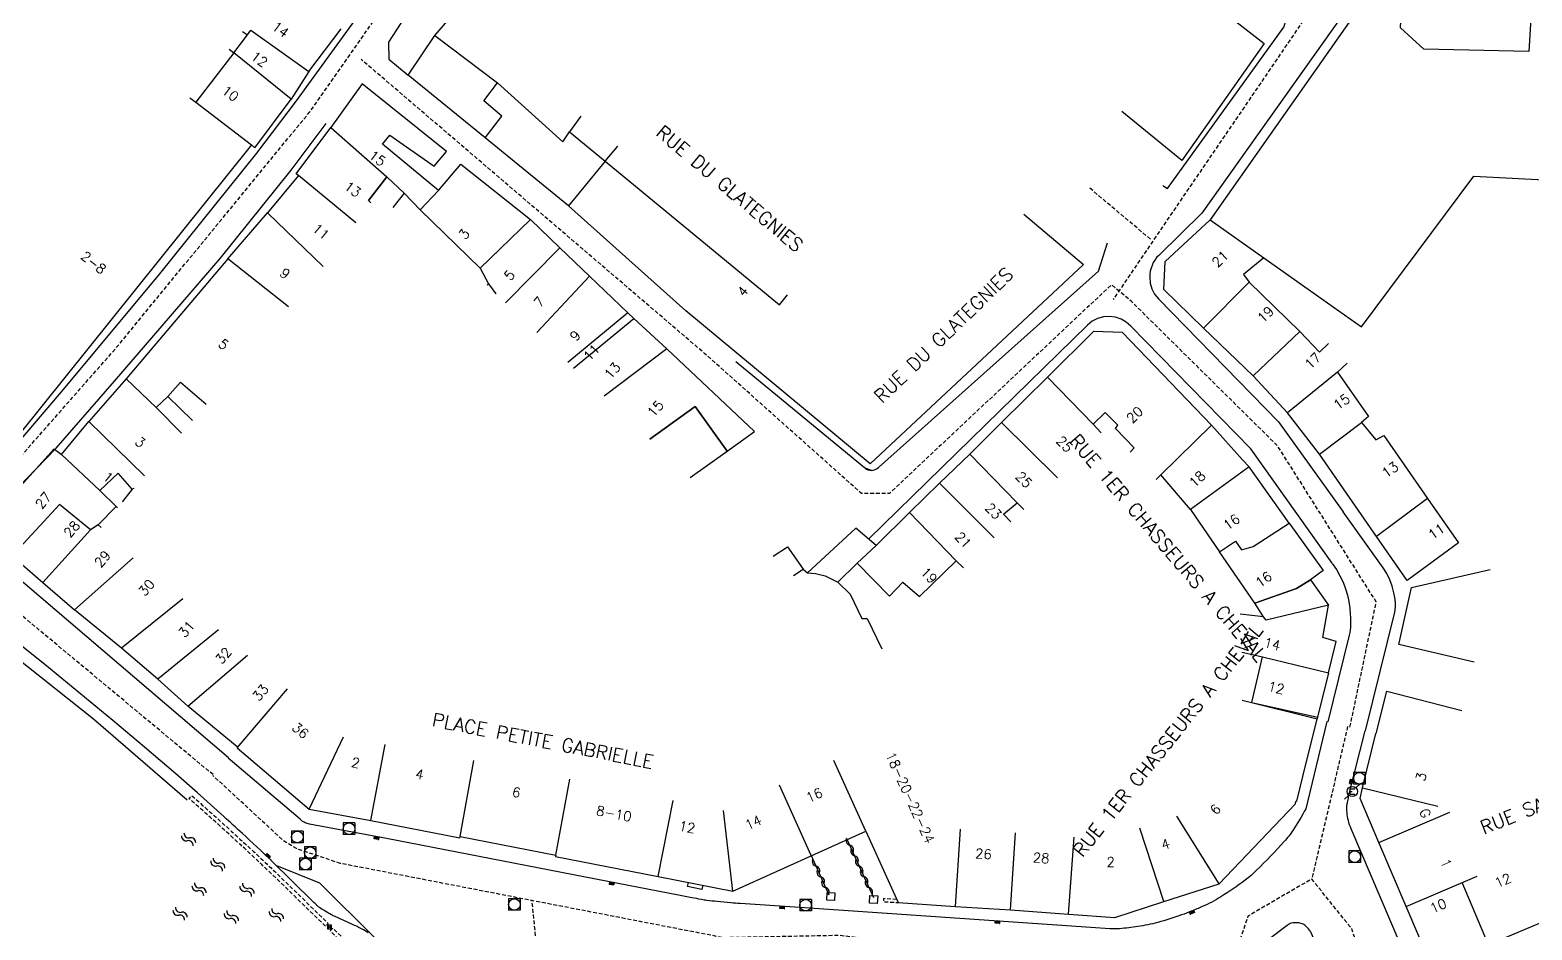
# Model space of a CAD drawing. Header units: millimetres. Extents: x 80999 to 82003, y 144000 to 145000.
# Drawn here: x 81119.2 to 81313.4, y 144302.5 to 144418.9 of the extents above; entities that cross this region are included whole.
import ezdxf
from ezdxf.enums import TextEntityAlignment as Align

# ---------------------------------------------------------------- set-up
doc = ezdxf.new("R2010")
doc.units = ezdxf.units.MM
doc.linetypes.add('DASHED', pattern=[0.75, 0.5, -0.25])
doc.layers.get('0').update_dxf_attribs({"linetype": 'CONTINUOUS'})
for name, color, linetype in [('W0001', 6, 'DASHED'), ('W0008', 7, 'CONTINUOUS'), ('W0100', 7, 'CONTINUOUS'), ('W0112', 1, 'DASHED'), ('W0310', 3, 'CONTINUOUS'), ('W0330', 7, 'CONTINUOUS'), ('W0400', 7, 'CONTINUOUS'), ('W0420', 7, 'CONTINUOUS'), ('W0471', 7, 'CONTINUOUS'), ('W0500', 5, 'DASHED'), ('W0515', 5, 'CONTINUOUS'), ('W0989', 7, 'CONTINUOUS'), ('W0991', 7, 'CONTINUOUS'), ('W1102', 7, 'CONTINUOUS')]:
    doc.layers.add(name, color=color, linetype=linetype)
doc.styles.get("Standard").update_dxf_attribs({"font": 'romans.shx', "width": 0.85})

# ---------------------------------------------------------------- blocks, each defined once
blk = doc.blocks.new('t330o')
at = {"color": 0, "linetype": 'Continuous'}
for p, q in [((0.25, -0.25), (-0.25, 0.25)), ((-0.25, -0.25), (0.25, 0.25)), ((-0.25, 0.25), (-0.25, -0.25)), ((0.25, 0.25), (-0.25, 0.25)), ((0.25, -0.25), (0.25, 0.25)), ((-0.25, -0.25), (0.25, -0.25)), ((-0.25, -0.25), (-0.25, -0.25))]:
    blk.add_line(p, q, dxfattribs=at)
blk = doc.blocks.new('T420')
for p, q in [((0.75, 0.75), (-0.75, 0.75)), ((-0.75, 0.75), (-0.75, -0.75)), ((0.75, 0.75), (0.75, -0.75)), ((0.75, -0.75), (-0.75, -0.75))]:
    blk.add_line(p, q)
blk.add_ellipse((0, 0), major_axis=(-0.53, 0.53), ratio=1, start_param=3.926991, end_param=10.210176)
blk = doc.blocks.new('T400')
for p, q in [((-0.15, 0.3), (0.15, 0.3)), ((-0.15, -0.25), (-0.15, 0.3)), ((-0.15, 0.15), (0.15, 0.15)), ((-0.15, 0), (0.15, 0)), ((0.15, 0.3), (0.15, -0.25)), ((-0.15, -0.15), (0.15, -0.15)), ((-0.15, -0.25), (-0.15, -0.3)), ((-0.15, -0.3), (0.15, -0.3)), ((0.15, -0.3), (0.15, -0.25))]:
    blk.add_line(p, q)
blk = doc.blocks.new('t112o')
at = {"color": 0, "linetype": 'Continuous'}
for p, q in [((-0.5, 0.5), (0.5, 0.5)), ((-0.5, -0.5), (-0.5, 0.5)), ((0.5, 0.5), (0.5, -0.5)), ((0.5, -0.5), (-0.5, -0.5))]:
    blk.add_line(p, q, dxfattribs=at)
blk = doc.blocks.new('T471')
for p, q in [((-0.333334, 0.333334), (-0.333334, -0.333334)), ((-0.333334, 0.333334), (0.333334, 0.333334)), ((-0.333334, 0), (0, 0)), ((0.500001, 0.500001), (1.000002, 1.000002)), ((-0.500001, -0.500001), (-1.000002, -1.000002)), ((-0.333334, -0.333334), (0.333334, -0.333334))]:
    blk.add_line(p, q)
blk.add_ellipse((0, 0), major_axis=(0.471405, 0.471405), ratio=1, start_param=5.4977871438, end_param=11.780972451)
blk = doc.blocks.new('t500o')
at = {"color": 0, "linetype": 'Continuous'}
for centre, start, end in [((-0.5, 0.625), 216.8699, 323.1301), ((0.5, -0.125), 36.8699, 143.1301), ((0.5, -0.625), 36.8699, 143.1301), ((-0.5, 0.125), 216.8699, 323.1301)]:
    blk.add_arc(centre, 0.625, start, end, dxfattribs=at)
blk = doc.blocks.new('t310o')
at = {"color": 0, "linetype": 'Continuous'}
for centre, start, end in [((-0.5, 0.38), 216.8699, 323.1304), ((0.5, -0.37), 36.8699, 143.1303)]:
    blk.add_arc(centre, 0.625, start, end, dxfattribs=at)

msp = doc.modelspace()

# ---------------------------------------------------------------- linework, layer by layer
at = {"layer": 'W0001', "flags": 128}
for points in [[(81142.91, 144322.63), (81141.32, 144323.91), (81040.12, 144408.22), (81035.14, 144412.09), (81037.26, 144410.43), (81036.63, 144411.46), (81057.7, 144438.67), (81092.34, 144483.98), (81119.31, 144520.12), (81132.68, 144542.88), (81144.81, 144568.38)], [(81108.59, 144353.07), (81130.27, 144377.74), (81155.37, 144408.35), (81177.3, 144439.62), (81189.85, 144459.19), (81201.73, 144475.55), (81217.77, 144502.13), (81225.41, 144517.88), (81237.13, 144542.3)], [(81212.03, 144492.33), (81286.48, 144424.09), (81266.91, 144395.39), (81259.23, 144384.09)], [(81289.85, 144328.78), (81293.25, 144344.97), (81280.5, 144365.15), (81261.55, 144383.89), (81259.02, 144386), (81230.31, 144359.01), (81226.7, 144359.01), (81206.47, 144377.07), (81162.01, 144415.16)], [(81264.05, 144391.9), (81256.19, 144398.51)], [(81289.54, 144328.86), (81284.92, 144309.13)], [(81411.26, 144316.22), (81356.65, 144301.93), (81341.1, 144303.58), (81291.55, 144286.86), (81258.3, 144297.94), (81223.82, 144301.82), (81208.9, 144301.53), (81159.32, 144311.15), (81153.65, 144313.06), (81151.98, 144314.08), (81142.83, 144322.54)], [(81295.02, 144288.03), (81290.08, 144302.68), (81284.92, 144309.13), (81276.66, 144304.33), (81272.91, 144293.07)], [(81374.99, 144000), (81373.76, 144002.39), (81329.57, 144087.47), (81316.74, 144112.54), (81301.54, 144140.82), (81273.03, 144190.36), (81269.04, 144196.58), (81264.37, 144203.38), (81259.32, 144209.89), (81252.8, 144216.99), (81246.58, 144223.69), (81215.91, 144253.6), (81199.18, 144270.12), (81189.95, 144280.52), (81186.25, 144285.38), (81184.11, 144306.34)]]:
    msp.add_lwpolyline(points, dxfattribs=at)
at = {"layer": 'W0008'}
msp.add_line((81112.59, 144354.54), (81122.59, 144364.88), dxfattribs=at)
for points in [[(81265.67, 144398.83), (81266.27, 144398.45), (81281.31, 144419.31), (81281.61, 144420.28), (81280.76, 144425.48), (81270.43, 144435)], [(81168.51, 144430.9), (81163.43, 144423.36), (81153.63, 144409.78), (81148.47, 144403.03), (81135.93, 144387.41), (81123.7, 144372.71), (81110.66, 144357.39), (81110.32, 144357.08), (81109.92, 144356.86), (81109.49, 144356.71), (81109.06, 144356.63), (81108.61, 144356.61), (81108.17, 144356.67), (81107.75, 144356.79), (81107.35, 144356.97)], [(81000, 144428.23), (81026.71, 144408.33), (81063.35, 144381.08), (81092.57, 144359.27), (81102.24, 144351.85), (81106.24, 144348.75), (81110.23, 144345.62), (81114.2, 144342.47), (81118.15, 144339.3), (81121.11, 144336.92), (81124.06, 144334.52), (81127, 144332.11), (81129.92, 144329.67), (81134, 144326.23), (81138.06, 144322.78), (81140.87, 144320.34)], [(81290.68, 144421.6), (81288.79, 144420.74), (81270.7, 144395.26), (81265.12, 144389.8), (81264.85, 144389.51), (81264.62, 144389.2), (81264.42, 144388.86), (81264.26, 144388.51), (81264.13, 144388.14), (81264.04, 144387.76), (81263.98, 144387.38), (81263.96, 144386.99), (81264.03, 144386.22), (81264.25, 144385.47), (81264.6, 144384.78), (81265.09, 144384.17), (81280.62, 144368.26), (81288.95, 144356.64)], [(81122.59, 144364.88), (81130.14, 144373.53), (81143.81, 144389.4), (81152.99, 144400.84), (81157.51, 144406.86)], [(81227.16, 144362.26), (81227.34, 144362.14), (81227.54, 144362.05), (81227.76, 144362), (81227.98, 144361.99), (81228.23, 144362.02), (81228.48, 144362.09), (81228.71, 144362.21), (81228.91, 144362.37), (81257.35, 144387.77), (81258.51, 144391.42)], [(81287.53, 144349.98), (81277.03, 144364.76), (81261.5, 144380.65), (81260.92, 144381.15), (81260.25, 144381.54), (81259.52, 144381.8), (81258.74, 144381.9), (81257.97, 144381.84), (81257.21, 144381.63), (81256.52, 144381.28), (81255.9, 144380.79), (81227.6, 144353.1)], [(81228, 144361.97), (81227.09, 144362.31), (81210.46, 144376.02)], [(81291.86, 144328.29), (81295.63, 144343.65), (81295.73, 144344.28), (81295.72, 144344.91), (81295.64, 144345.53), (81295.52, 144346.14), (81295.29, 144346.99), (81294.99, 144347.83), (81294.61, 144348.64), (81294.14, 144349.4), (81288.97, 144356.63)], [(81112.59, 144354.54), (81112.15, 144353.62), (81112.35, 144352.61), (81144.89, 144324.85)], [(81287.57, 144349.94), (81288.09, 144349.17), (81288.55, 144348.36), (81288.95, 144347.53), (81289.29, 144346.66), (81289.53, 144345.85), (81289.7, 144345.02), (81289.82, 144344.18), (81289.89, 144343.34), (81289.91, 144343.01), (81289.93, 144342.67), (81289.93, 144342.34), (81289.93, 144342.01), (81289.91, 144341.68), (81289.88, 144341.35), (81289.83, 144341.02), (81289.76, 144340.69), (81287, 144329.48)]]:
    msp.add_lwpolyline(points, dxfattribs=at)
at = {"layer": 'W0008', "flags": 128}
for points in [[(81286.86, 144329.51), (81284.14, 144318.22, -0.021839), (81282.46, 144315.4, -0.039857), (81281.35, 144313.97, -0.012539), (81277.78, 144310.26, -0.032975), (81276.29, 144308.97, -0.024081), (81273.16, 144306.83, -0.033668), (81270.76, 144305.56, -0.008104), (81269.32, 144304.96, -0.009572), (81268.09, 144304.49, -0.021421), (81264.99, 144303.51, -0.026627), (81262.42, 144302.97, -0.01911), (81260.07, 144302.7, -0.036244), (81258.82, 144302.69), (81256.35, 144302.86), (81218.07, 144305.5), (81211.02, 144305.95, -0.004946), (81209.79, 144306.05, -0.003464), (81208.04, 144306.21, -0.007593), (81206.71, 144306.36, -0.01407), (81206, 144306.47, -0.00298), (81204.76, 144306.71, 0.002187), (81203.06, 144307.04), (81193.89, 144308.79), (81165.28, 144314.35), (81155.35, 144316.22, -0.029485), (81155.06, 144316.3, -0.030645), (81154.78, 144316.4, -0.040643), (81154.49, 144316.56, -0.028975), (81154.12, 144316.85), (81144.82, 144324.77)], [(81336.27, 144310.8), (81303.15, 144296.86), (81301.18, 144296.02, -0.065074), (81300.66, 144295.87, -0.042723), (81299.85, 144295.82, -0.090367), (81299.16, 144295.97, -0.094821), (81298.58, 144296.34, -0.042529), (81298.06, 144296.93, -0.058473), (81297.77, 144297.44), (81290.01, 144315.6, -0.038109), (81289.64, 144316.71, -0.04353), (81289.47, 144317.73, -0.029289), (81289.45, 144318.48, -0.039807), (81289.52, 144319.03, -0.003762), (81289.68, 144319.78, -0.007787), (81289.76, 144320.14), (81291.8, 144328.3)], [(81162.93, 144302.17, 0.023305), (81162.13, 144302.65, 0.015142), (81160.83, 144303.28), (81158.65, 144304.27, -0.018798), (81158.19, 144304.5, -0.010224), (81157.37, 144304.97, -0.019403), (81156.63, 144305.44, -0.039934), (81156.31, 144305.72, -0.000626), (81156.06, 144305.96, 0.000782), (81155.87, 144306.15), (81150.4, 144311.53, 0.006559), (81150.37, 144311.56, 0.000055), (81146.68, 144315, 0.003496), (81144.28, 144317.21, 0.00199), (81140.84, 144320.31)]]:
    msp.add_lwpolyline(points, format="xyb", dxfattribs=at)
for points in [[(81163.77, 144301.53), (81156.69, 144308.6), (81151.12, 144310.82)], [(81206.17, 144308.32), (81206.07, 144307.78), (81204.23, 144308.17), (81204.33, 144308.68)]]:
    msp.add_lwpolyline(points, dxfattribs=at)
msp.add_lwpolyline([(81283.18, 144296.92), (81283.71, 144296.8, 0.13484), (81284.79, 144296.85, 0.1353), (81285.69, 144297.44, 0.10125), (81286.11, 144298.19, 0.13429), (81286.15, 144298.85, 0.012207), (81286, 144299.44, 0.034514), (81285.93, 144299.65), (81284.88, 144302.09, 0.065933), (81284.62, 144302.53, 0.045034), (81284.1, 144303.08, 0.087932), (81283.67, 144303.34, 0.076515), (81283.09, 144303.47, 0.077831), (81282.28, 144303.4, 0.101957), (81281.72, 144303.13), (81279.29, 144301.27, 0.088956), (81278.82, 144300.77, 0.067944), (81278.45, 144299.95, 0.148572), (81278.45, 144299.08, 0.140139), (81278.95, 144298.31, 0.040936), (81279.63, 144297.81, 0.079994), (81280.03, 144297.64), (81281.25, 144297.35)], format="xyb", close=True, dxfattribs=at)
at = {"layer": 'W0100'}
for p, q in [((81186.62, 144449.86), (81165.56, 144417.38)), ((81292, 144423.18), (81271.78, 144394.39)), ((81171.55, 144418.24), (81174.04, 144421.12)), ((81272.37, 144422.17), (81278.74, 144417.19)), ((81313.22, 144420.44), (81312.97, 144416.15)), ((81145.58, 144415.99), (81147.31, 144418.32)), ((81146.7, 144418.76), (81147.31, 144418.32)), ((81155.26, 144413.59), (81159.44, 144419.09)), ((81299.42, 144416.49), (81296.38, 144419.23)), ((81144.96, 144416.48), (81145.58, 144415.99)), ((81165.56, 144417.38), (81165.58, 144415.16)), ((81168.11, 144413.09), (81171.55, 144418.24)), ((81171.55, 144418.24), (81179.66, 144412.12)), ((81278.74, 144417.19), (81268.12, 144402.08)), ((81312.97, 144416.15), (81299.42, 144416.49)), ((81145.58, 144415.99), (81140.63, 144409.61)), ((81152.96, 144410.01), (81145.58, 144415.99)), ((81165.58, 144415.16), (81168.11, 144413.09)), ((81155.26, 144413.59), (81152.96, 144410.01)), ((81178.04, 144405), (81168.11, 144413.09)), ((81162.13, 144412.01), (81158.08, 144406.36)), ((81140.63, 144409.61), (81147.84, 144404.09)), ((81148.28, 144403.7), (81152.96, 144410.01)), ((81190.43, 144407.81), (81188.97, 144405.8)), ((81268.12, 144402.08), (81260.35, 144408.41)), ((81153.6, 144400.35), (81158.08, 144406.36)), ((81158.08, 144406.36), (81165.36, 144399.95)), ((81188.84, 144396.21), (81178.04, 144405)), ((81188.97, 144405.8), (81193.58, 144401.97)), ((81147.84, 144404.09), (81117.77, 144366.6)), ((81147.84, 144404.09), (81148.28, 144403.7)), ((81193.58, 144401.97), (81195.19, 144403.93)), ((81193.58, 144401.97), (81188.84, 144396.21)), ((81153.9, 144400.14), (81149.9, 144395.31)), ((81153.9, 144400.14), (81153.6, 144400.35)), ((81161.34, 144393.99), (81153.9, 144400.14)), ((81165.36, 144399.95), (81162.95, 144396.91)), ((81165.36, 144399.95), (81167.59, 144397.84)), ((81167.59, 144397.84), (81169.64, 144395.71)), ((81169.64, 144395.71), (81172.01, 144398.18)), ((81144.8, 144389.36), (81149.9, 144395.31)), ((81177.4, 144388.14), (81169.64, 144395.71)), ((81203.98, 144382.62), (81188.84, 144396.21)), ((81247.71, 144395.11), (81255.4, 144388.61)), ((81183.91, 144394.42), (81177.4, 144388.14)), ((81187.7, 144390.79), (81183.91, 144394.42)), ((81265.96, 144389), (81271.78, 144394.39)), ((81271.78, 144394.39), (81278.72, 144389.48)), ((81144.8, 144389.36), (81131.66, 144373.84)), ((81152.63, 144383.13), (81144.8, 144389.36)), ((81180.67, 144383.67), (81187.7, 144390.79)), ((81187.7, 144390.79), (81191.54, 144387.12)), ((81278.72, 144389.48), (81276.1, 144387.31)), ((81177.4, 144388.14), (81178.5, 144386.12)), ((81276.1, 144387.31), (81276.84, 144386.34)), ((81178.29, 144385.95), (81178.5, 144386.12)), ((81191.54, 144387.12), (81184.72, 144379.81)), ((81196.49, 144382.38), (81191.54, 144387.12)), ((81276.84, 144386.34), (81270.92, 144380.39)), ((81276.84, 144386.34), (81283.38, 144379.96)), ((81196.49, 144382.38), (81188.73, 144375.96)), ((81189.49, 144375.23), (81197.29, 144381.63)), ((81197.29, 144381.63), (81196.49, 144382.38)), ((81197.29, 144381.63), (81201.53, 144377.73)), ((81277.32, 144374.23), (81270.92, 144380.39)), ((81277.32, 144374.23), (81283.38, 144379.96)), ((81201.53, 144377.73), (81193.42, 144371.6)), ((81212.86, 144367.01), (81201.53, 144377.73)), ((81289.48, 144375.84), (81288.23, 144374.71)), ((81131.66, 144373.84), (81126.82, 144368.31)), ((81135.5, 144370.11), (81131.66, 144373.84)), ((81250.73, 144374.05), (81244.8, 144368.18)), ((81256.65, 144367.96), (81250.73, 144374.05)), ((81281.79, 144369.43), (81277.32, 144374.23)), ((81288.23, 144374.71), (81281.79, 144369.43)), ((81288.23, 144374.71), (81292.24, 144368.94)), ((81135.5, 144370.11), (81137.04, 144371.56)), ((81137.04, 144371.56), (81140.21, 144368.46)), ((81123.27, 144364.05), (81126.82, 144368.31)), ((81126.82, 144368.31), (81134, 144361.29)), ((81244.8, 144368.18), (81240.71, 144364.08)), ((81244.8, 144368.18), (81252.03, 144361.01)), ((81251.9, 144361.14), (81244.8, 144368.18)), ((81257.67, 144366.85), (81256.65, 144367.96)), ((81265.41, 144361.4), (81271.93, 144367.83)), ((81285.89, 144364.07), (81281.79, 144369.43)), ((81285.89, 144364.07), (81291.32, 144368.17)), ((81292.24, 144368.94), (81291.32, 144368.17)), ((81291.32, 144368.17), (81293.2, 144365.93)), ((81209.34, 144364.46), (81212.86, 144367.01)), ((81261.94, 144364.9), (81259.53, 144367.41)), ((81293.2, 144365.93), (81294.23, 144366.48)), ((81294.23, 144366.48), (81299.86, 144358.37)), ((81128.23, 144359.39), (81123.27, 144364.05)), ((81240.71, 144364.08), (81236.78, 144360.34)), ((81246.81, 144357.81), (81240.71, 144364.08)), ((81261.43, 144364.33), (81261.94, 144364.9)), ((81293.27, 144353.44), (81285.89, 144364.07)), ((81276.83, 144362.43), (81269.24, 144356.92)), ((81282, 144355.15), (81276.83, 144362.43)), ((81232.91, 144356.55), (81236.78, 144360.34)), ((81236.78, 144360.34), (81243.84, 144353.25)), ((81265.41, 144361.4), (81264.78, 144360.82)), ((81269.24, 144356.92), (81265.41, 144361.4)), ((81128.23, 144359.39), (81130.35, 144357.3)), ((81132.43, 144359.55), (81131.15, 144357.98)), ((81132.64, 144359.66), (81132.43, 144359.55)), ((81299.86, 144358.37), (81293.27, 144353.44)), ((81299.86, 144358.37), (81303.9, 144352.6)), ((81130.35, 144357.3), (81128.03, 144354.96)), ((81232.91, 144356.55), (81228.62, 144352.28)), ((81238.95, 144350.28), (81232.91, 144356.55)), ((81246.81, 144357.81), (81247.71, 144356.93)), ((81269.24, 144356.92), (81272.98, 144351.46)), ((81127.05, 144354.28), (81120.88, 144347.48)), ((81128.03, 144354.96), (81127.05, 144354.28)), ((81225.98, 144354.52), (81219.73, 144348.75)), ((81228.62, 144352.28), (81225.98, 144354.52)), ((81282, 144355.15), (81286.39, 144349.04)), ((81297.25, 144347.75), (81293.27, 144353.44)), ((81303.9, 144352.6), (81297.25, 144347.75)), ((81116.92, 144350.93), (81120.88, 144347.48)), ((81124.95, 144343.97), (81132.55, 144350.67)), ((81215.28, 144350.9), (81217.13, 144352.09)), ((81217.13, 144352.09), (81219.16, 144349.21)), ((81226.13, 144350), (81228.62, 144352.28)), ((81277.56, 144344.82), (81272.98, 144351.46)), ((81217.92, 144348.39), (81219.16, 144349.21)), ((81219.16, 144349.21), (81219.73, 144348.75)), ((81223.63, 144347.53), (81226.13, 144350)), ((81226.13, 144350), (81230.34, 144345.73)), ((81234.19, 144345.66), (81238.95, 144350.28)), ((81239.89, 144349.38), (81238.95, 144350.28)), ((81286.39, 144349.04), (81284.76, 144347.83)), ((81297.79, 144346.82), (81307.99, 144349.18)), ((81120.88, 144347.48), (81124.95, 144343.97)), ((81230.34, 144345.73), (81232.06, 144347.51)), ((81232.06, 144347.51), (81234.19, 144345.66)), ((81296.15, 144339.47), (81297.79, 144346.82)), ((81138.98, 144345.37), (81131.02, 144339.01)), ((81131.02, 144339.01), (81124.95, 144343.97)), ((81143.59, 144341.38), (81135.73, 144335)), ((81135.73, 144335), (81131.02, 144339.01)), ((81287.09, 144335.78), (81288.07, 144339.85)), ((81139.63, 144331.49), (81147.34, 144338.09)), ((81277.17, 144331.97), (81278.54, 144337.88)), ((81277.23, 144338.17), (81278.54, 144337.88)), ((81278.54, 144337.88), (81287.09, 144335.78)), ((81135.73, 144335), (81139.63, 144331.49)), ((81287.09, 144335.78), (81285.65, 144330.05)), ((81145.97, 144326.22), (81139.63, 144331.49)), ((81277.16, 144331.91), (81277.17, 144331.97)), ((81277.17, 144331.97), (81285.65, 144330.05)), ((81285.65, 144330.05), (81285.6, 144329.82)), ((81145.97, 144326.22), (81146.06, 144326.15))]:
    msp.add_line(p, q, dxfattribs=at)
for points in [[(81296.38, 144419.23), (81296.53, 144421.87), (81313.22, 144420.44), (81312.97, 144416.15), (81299.42, 144416.49), (81296.38, 144419.23)], [(81147.31, 144418.32), (81147.76, 144418.93), (81155.26, 144413.59)], [(81172.01, 144398.18), (81164.8, 144404.19), (81165.71, 144405.37), (81171.45, 144401.33), (81173.06, 144403.22), (81162.13, 144412.01)], [(81178.04, 144405), (81180.19, 144407.79), (81177.88, 144409.78), (81179.66, 144412.12)], [(81179.66, 144412.12), (81188.09, 144404.48), (81188.97, 144405.8)], [(81139.89, 144410.17), (81140.63, 144409.61), (81147.84, 144404.09)], [(81172.01, 144398.18), (81174.91, 144401.61), (81183.91, 144394.42)], [(81193.58, 144401.97), (81216.11, 144383.41), (81217.15, 144384.69)], [(81163.29, 144396.61), (81162.95, 144396.91), (81165.36, 144399.95)], [(81271.78, 144394.39), (81278.72, 144389.48), (81285.47, 144384.7), (81291.34, 144380.55), (81305.86, 144400.03), (81328.19, 144398.86)], [(81167.59, 144397.84), (81166.1, 144395.98)], [(81149.9, 144395.31), (81157.1, 144388.34)], [(81255.4, 144388.61), (81227.84, 144362.85), (81203.98, 144382.62)], [(81270.92, 144380.39), (81265.79, 144385.38), (81265.96, 144389)], [(81178.5, 144386.12), (81179.45, 144384.84)], [(81250.73, 144374.05), (81256.74, 144379.99), (81260.38, 144379.85), (81271.93, 144367.83)], [(81283.38, 144379.96), (81285.89, 144377.3), (81287.09, 144378.41)], [(81137.04, 144371.56), (81138.65, 144373.4), (81141.99, 144370.57)], [(81138.79, 144366.8), (81135.5, 144370.11)], [(81199.34, 144366.03), (81205.2, 144370.25), (81209.34, 144364.46)], [(81204.57, 144361.08), (81209.34, 144364.46), (81205.2, 144370.25), (81199.34, 144366.03)], [(81259.53, 144367.41), (81259.83, 144367.85), (81258.2, 144369.47), (81256.65, 144367.96)], [(81271.93, 144367.83), (81275.96, 144363.34), (81276.83, 144362.43)], [(81116.92, 144350.93), (81112.85, 144354.31), (81122.34, 144364.76), (81123.27, 144364.05)], [(81132.43, 144359.55), (81130.61, 144361.61), (81128.23, 144359.39)], [(81127.05, 144354.28), (81123.04, 144357.56), (81116.92, 144350.93)], [(81128.03, 144354.96), (81130.35, 144357.3), (81130.52, 144357.13)], [(81131.15, 144357.98), (81131.19, 144357.93)], [(81246.01, 144355.32), (81245.07, 144356.31), (81246.81, 144357.81)], [(81245.07, 144356.31), (81246.81, 144357.81), (81247.71, 144356.93)], [(81246.01, 144355.32), (81245.07, 144356.31)], [(81128.42, 144354.61), (81128.03, 144354.96)], [(81272.98, 144351.46), (81275.04, 144352.82), (81275.84, 144351.72), (81277.33, 144352.13), (81282, 144355.15)], [(81219.73, 144348.75), (81220.76, 144348.63), (81222.02, 144348.34), (81223.63, 144347.53)], [(81223.63, 144347.53), (81225.24, 144345.98), (81226.73, 144342.82), (81227.42, 144342.82), (81229.35, 144338.89)], [(81284.76, 144347.83), (81282.94, 144346.7), (81277.56, 144344.82)], [(81277.56, 144344.82), (81282.94, 144346.7), (81284.76, 144347.83), (81287.07, 144344.54), (81279.01, 144342.61), (81278.66, 144343.06), (81277.56, 144344.82)], [(81287.07, 144344.54), (81279.01, 144342.61), (81278.66, 144343.06)], [(81288.07, 144339.85), (81286.35, 144340.37), (81287.07, 144344.54)], [(81278.66, 144343.06), (81275.66, 144343.38)], [(81305.89, 144337.2), (81296.15, 144339.47)], [(81275.87, 144338.49), (81277.23, 144338.17)], [(81293.24, 144327.95), (81294.62, 144333.43)], [(81294.62, 144333.43), (81304.29, 144330.91)]]:
    msp.add_lwpolyline(points, dxfattribs=at)
at = {"layer": 'W0100', "flags": 128}
for points in [[(81146.01, 144326.1), (81155.3, 144318.17), (81163.25, 144316.71), (81174.77, 144314.46), (81174.8, 144314.62), (81187.19, 144312.22), (81187.16, 144312.04), (81200.41, 144309.46), (81210.06, 144307.55), (81227.26, 144315.34), (81230.16, 144308.94), (81231.45, 144306.09), (81238.85, 144305.59), (81245.95, 144305.13), (81253.46, 144304.58), (81259.45, 144304.13), (81265.8, 144306.22), (81272.95, 144308.52), (81282.76, 144318.8), (81282.88, 144319.25), (81282.98, 144319.22), (81284.15, 144323.97), (81285.6, 144329.82)], [(81335.89, 144323.45), (81339.83, 144314.26), (81326.71, 144308.63), (81318.08, 144304.99), (81307.75, 144300.62), (81300.51, 144297.61), (81297.11, 144305.57), (81293.57, 144313.87), (81291.16, 144319.55), (81291.49, 144320.94), (81293.21, 144327.96)]]:
    msp.add_lwpolyline(points, dxfattribs=at)
at = {"layer": 'W0112', "flags": 128}
msp.add_lwpolyline([(81157.42, 144303.01), (81150.59, 144309.66, 0.002045), (81148.34, 144311.78, 0.002048), (81146.07, 144313.89, 0.002801), (81142.93, 144316.74, 0.002801), (81139.76, 144319.55), (81140.09, 144319.93, -0.002801), (81143.26, 144317.11, -0.002801), (81146.4, 144314.26, -0.002047), (81148.68, 144312.15, -0.002047), (81150.94, 144310.02), (81157.77, 144303.37)], format="xyb", close=True, dxfattribs=at)
msp.add_lwpolyline([(81231.26, 144306.5), (81229.55, 144306.59), (81229.52, 144306.19), (81231.45, 144306.09)], dxfattribs=at)
msp.add_lwpolyline([(81164.71, 144295.87), (81165.48, 144295.12), (81176.62, 144284.01), (81176.97, 144284.37), (81165.83, 144295.48), (81165.06, 144296.22), (81163.28, 144297.97), (81158.36, 144302.77), (81158.02, 144302.41), (81162.93, 144297.61)], close=True, dxfattribs=at)
at = {"layer": 'W0310', "flags": 128}
for points in [[(81228.28, 144306.68), (81224.86, 144314.25)], [(81220.21, 144312.15), (81222.46, 144307.08)]]:
    msp.add_lwpolyline(points, dxfattribs=at)
at = {"layer": 'W0515'}
msp.add_lwpolyline([(81139.52, 144319.31), (81127.4, 144329.82), (81100.5, 144351.18), (81058.99, 144381.78), (81017.78, 144411.83), (81000, 144424.02)], dxfattribs=at)
at = {"layer": 'W1102', "flags": 128}
for points in [[(81146.01, 144326.1), (81152.51, 144333.71)], [(81285.6, 144329.82), (81275.9, 144332.23)], [(81155.3, 144318.17), (81159.75, 144327.52)], [(81163.25, 144316.71), (81165.11, 144326.54)], [(81174.8, 144314.62), (81176.6, 144324.44)], [(81227.26, 144315.34), (81223.14, 144324.45)], [(81187.19, 144312.22), (81188.99, 144322.03)], [(81220.21, 144312.15), (81216.09, 144321.26)], [(81291.49, 144320.94), (81301.2, 144318.56)], [(81200.41, 144309.46), (81202.35, 144319.27)], [(81210.06, 144307.55), (81208.85, 144317.98)], [(81293.57, 144313.87), (81302.77, 144317.78)], [(81238.85, 144305.59), (81239.5, 144315.57)], [(81265.8, 144306.22), (81262.67, 144315.72)], [(81272.95, 144308.52), (81267.47, 144317.26)], [(81245.95, 144305.13), (81246.6, 144315.11)], [(81253.46, 144304.58), (81254.18, 144314.56)], [(81297.11, 144305.57), (81306.31, 144309.49)], [(81307.75, 144300.62), (81304.35, 144308.66)]]:
    msp.add_lwpolyline(points, dxfattribs=at)

# ---------------------------------------------------------------- block references
at = {"layer": 'W0112'}
for p, rotation in [((81222.74, 144306.87), 358.0159251304897), ((81228.27, 144306.48), 357.2076663480594)]:
    msp.add_blockref('t112o', p, dxfattribs=dict(at, rotation=rotation))
at = {"layer": 'W0310'}
for p, rotation in [((81225.19, 144313.52), 114.3532012832269), ((81220.82, 144310.78), 293.8880054395347), ((81225.81, 144312.15), 114.3532012832269), ((81226.42, 144310.78), 114.3532012832269), ((81221.42, 144309.41), 293.8880054395347), ((81227.04, 144309.42), 114.3532012832269), ((81222.03, 144308.03), 293.8880054395347), ((81227.66, 144308.05), 114.3532012832269)]:
    msp.add_blockref('t310o', p, dxfattribs=dict(at, rotation=rotation))
at = {"layer": 'W0330'}
msp.add_blockref('t330o', (81157.92, 144302.93), dxfattribs=at)
at = {"layer": 'W0400'}
for p, rotation in [((81290, 144321.73), 345.9502553932364), ((81164.02, 144314.43), 79.29936494358927), ((81149.99, 144312.12), 46.97501660946331), ((81194.39, 144308.54), 259.2204297204921), ((81216.46, 144305.45), 86.29410095442093), ((81269.41, 144304.83), 292.0477829293287), ((81244.29, 144303.54), 86.0569595184354)]:
    msp.add_blockref('T400', p, dxfattribs=dict(at, rotation=rotation))
at = {"layer": 'W0420'}
for p in [(81291.07, 144322.16), (81160.46, 144315.64), (81153.77, 144314.57), (81154.82, 144311.06), (81155.43, 144312.53), (81290.46, 144312.02), (81181.83, 144305.83), (81219.48, 144305.75)]:
    msp.add_blockref('T420', p, dxfattribs=at)
at = {"layer": 'W0471'}
msp.add_blockref('T471', (81290.15, 144320.45), dxfattribs=at)
at = {"layer": 'W0500'}
for p, rotation in [((81139.71, 144314.27), 319.1217743200503), ((81143.49, 144311), 319.1217743200503), ((81141.07, 144307.8), 319.1217743214259), ((81147.27, 144307.73), 319.1217743200503), ((81138.61, 144304.64), 319.1217743202974), ((81145.23, 144304.2), 319.1217743214259), ((81151.05, 144304.46), 319.1217743200503)]:
    msp.add_blockref('t500o', p, dxfattribs=dict(at, rotation=rotation))

# ---------------------------------------------------------------- texts
at = {"layer": 'W0989'}
for s, rotation, p in [('RUE DU GLATEGNIES', 319.9734, (81209.68, 144398.44)), ('RUE DU GLATEGNIES', 44.0847, (81237.31, 144379.5)), ('RUE 1ER CHASSEURS A CHEVAL', 310.4523, (81266.32, 144351.95)), ('RUE 1ER CHASSEURS A CHEVAL', 51.4474, (81266.32, 144327.1)), ('PLACE PETITE GABRIELLE', 349.0251, (81185.51, 144327.03)), ('RUE SAINT-JEAN', 21.817, (81315.96, 144319.36))]:
    msp.add_text(s, height=1.75, rotation=rotation, dxfattribs=at).set_placement(p, align=Align.MIDDLE)
at = {"layer": 'W0991'}
for s, rotation, p in [('14 ', 323.2505, (81151.94, 144418.77)), ('12 ', 323.2513, (81149.19, 144414.92)), ('10 ', 323.2524, (81145.45, 144410.49)), ('15', 323.8893, (81164.11, 144402.37)), ('13', 323.8203, (81160.92, 144398.35)), ('11', 320.3442, (81156.82, 144392.88)), ('3', 51.0287, (81175.33, 144392.56)), ('2-8 ', 321.4723, (81127.76, 144388.6)), ('21', 43.7954, (81273.07, 144389.36)), ('9', 320.3336, (81152.18, 144387.45)), ('5', 47.5627, (81181.19, 144387.24)), ('4', 49.4918, (81211.36, 144385.14)), ('7', 47.5616, (81185.04, 144383.79)), ('19', 43.8428, (81278.93, 144382.16)), ('9', 47.5602, (81189.69, 144379.41)), ('5', 320.3229, (81144.23, 144378.29)), ('11', 47.5591, (81191.8, 144377.24)), ('13', 47.5586, (81194.49, 144374.89)), ('17', 43.8492, (81285.05, 144376.17)), ('15', 35.2171, (81288.78, 144370.86)), ('15', 47.5567, (81200.06, 144369.98)), ('20 ', 43.998, (81262.34, 144369.49)), ('3', 320.3127, (81133.47, 144365.65)), ('25 ', 313.9928, (81253.26, 144365.08)), ('13', 35.2317, (81295.04, 144362.07)), ('1', 320.3065, (81129.32, 144361.11)), ('25', 314.017, (81247.7, 144360.78)), ('18 ', 43.9971, (81270.41, 144361.16)), ('27 ', 49.5497, (81121.21, 144358.43)), ('23 ', 314.0208, (81244.06, 144356.41)), ('16 ', 35.8676, (81274.88, 144355.57)), ('28 ', 49.5373, (81124.89, 144354.73)), ('11', 35.248, (81301.03, 144354.09)), ('21 ', 314.0254, (81240.16, 144352.67)), ('29 ', 49.5329, (81128.86, 144350.87)), ('19 ', 314.0297, (81235.73, 144348.1)), ('16 ', 35.8663, (81279.03, 144348.14)), ('30 ', 49.531, (81134.54, 144347.15)), ('31 ', 49.5292, (81139.72, 144341.79)), ('32 ', 49.5287, (81144.49, 144338.35)), ('14 ', 346.3909, (81280.22, 144339.42)), ('33 ', 49.5278, (81149.28, 144333.56)), ('12 ', 346.3923, (81280.73, 144333.77)), ('36', 319.5048, (81154.17, 144328.35)), ('18-20-22-24', 294.3532, (81232.99, 144319.66)), ('2', 348.8359, (81161.31, 144324.16)), ('4', 348.8359, (81169.59, 144322.67)), ('3', 76.2471, (81299.05, 144322.36)), ('6', 348.8359, (81182.09, 144320.34)), ('16', 24.3532, (81220.59, 144319.98)), ('8-10', 348.8359, (81194.7, 144317.59)), ('6', 46.3303, (81272.46, 144318.14)), ('G', 293.0758, (81299.57, 144317.64)), ('12', 348.8359, (81204.16, 144315.85)), ('14', 24.3532, (81212.71, 144316.44)), ('4', 17.8176, (81266, 144313.64)), ('26', 356.1326, (81242.47, 144312.38)), ('28', 356.1326, (81249.93, 144311.85)), ('1', 293.0758, (81302.3, 144311.18)), ('12', 22.8916, (81309.62, 144308.95)), ('10', 22.8916, (81301.26, 144305.66))]:
    msp.add_text(s, height=1.25, rotation=rotation, dxfattribs=at).set_placement(p, align=Align.MIDDLE)
msp.add_text('2', height=1.25, dxfattribs=at).set_placement((81258.91, 144311.33), align=Align.MIDDLE)

doc.saveas('drawing.dxf')
